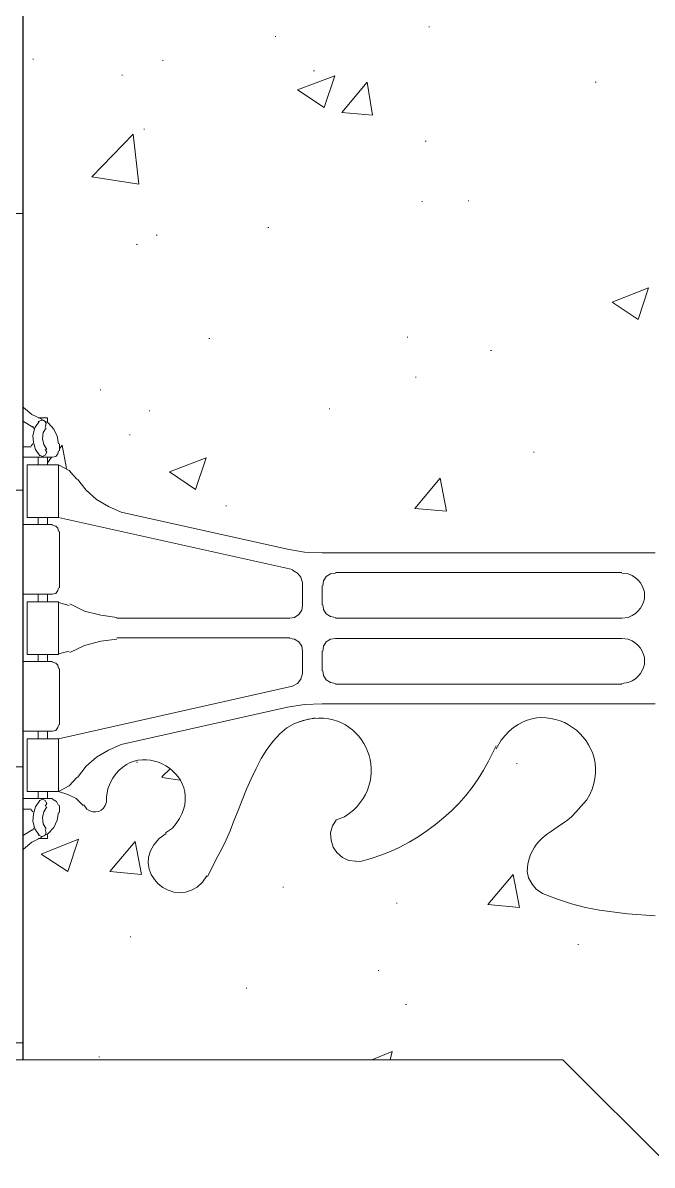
# Model space of a CAD drawing. Header units: millimetres. Extents: x 14 to 201, y 16 to 268.
# Drawn here: x 89.26 to 108.22, y 74.59 to 109.02 of the extents above; entities that cross this region are included whole.
import ezdxf

# ---------------------------------------------------------------- set-up
doc = ezdxf.new("R2010")
doc.units = ezdxf.units.MM
doc.header["$MEASUREMENT"] = 0
doc.layers.get('0').update_dxf_attribs({"linetype": 'CONTINUOUS'})

msp = doc.modelspace()

# ---------------------------------------------------------------- linework, layer by layer
at = {"color": 0, "linetype": 'Continuous', "lineweight": 25, "true_color": 0x000007}
msp.add_line((89.26, 134.472), (89.26, 77.766), dxfattribs=at)
at = {"color": 0, "linetype": 'Continuous', "lineweight": 15, "true_color": 0x656565}
for p, q in [((101.494, 108.903), (101.515, 108.903)), ((96.859, 108.606), (96.88, 108.606)), ((89.556, 107.929), (89.577, 107.929)), ((93.472, 107.887), (93.493, 107.887)), ((92.244, 107.442), (92.266, 107.442)), ((97.536, 106.998), (98.658, 107.421)), ((98.023, 107.569), (98.044, 107.569)), ((98.34, 106.468), (98.658, 107.421)), ((98.869, 106.32), (99.631, 107.23)), ((99.801, 106.236), (99.631, 107.23)), ((106.511, 107.23), (106.532, 107.23)), ((97.536, 106.998), (98.34, 106.468)), ((98.869, 106.32), (99.801, 106.236)), ((92.901, 105.812), (92.922, 105.812)), ((91.334, 104.373), (92.583, 105.664)), ((92.752, 104.161), (92.583, 105.664)), ((101.388, 105.452), (101.41, 105.452)), ((91.334, 104.373), (92.752, 104.161)), ((101.282, 103.632), (101.304, 103.632)), ((102.68, 103.653), (102.701, 103.653)), ((88.604, 103.272), (89.26, 103.272)), ((93.281, 102.616), (93.303, 102.616)), ((96.647, 102.849), (96.668, 102.849)), ((92.689, 102.341), (92.71, 102.341)), ((107.019, 100.605), (108.119, 101.029)), ((107.802, 100.076), (108.119, 101.029)), ((107.019, 100.605), (107.802, 100.076)), ((94.869, 99.504), (94.89, 99.504)), ((100.838, 99.547), (100.859, 99.547)), ((103.357, 99.145), (103.378, 99.145)), ((101.092, 98.34), (101.113, 98.34)), ((91.588, 97.959), (91.609, 97.959)), ((93.07, 97.324), (93.091, 97.324)), ((98.488, 97.388), (98.51, 97.388)), ((92.477, 96.605), (92.498, 96.605)), ((90.36, 96.181), (90.445, 96.287)), ((90.572, 95.589), (90.445, 96.287)), ((104.648, 96.076), (104.669, 96.076)), ((90.001, 95.758), (90.128, 95.927)), ((93.684, 95.483), (94.784, 95.906)), ((101.071, 94.382), (101.833, 95.292)), ((102.023, 94.298), (101.833, 95.292)), ((88.604, 94.932), (89.26, 94.932)), ((95.377, 94.467), (95.398, 94.467)), ((101.071, 94.382), (102.023, 94.298)), ((100.901, 93.049), (100.923, 93.049)), ((88.604, 86.593), (89.26, 86.593)), ((92.689, 86.741), (92.71, 86.741)), ((93.451, 86.296), (93.705, 86.55)), ((104.14, 86.699), (104.161, 86.699)), ((93.451, 86.275), (94.001, 86.191)), ((89.81, 83.968), (90.932, 84.413)), ((91.885, 83.439), (92.647, 84.349)), ((92.837, 83.354), (92.647, 84.349)), ((91.885, 83.439), (92.837, 83.354)), ((103.272, 82.444), (104.034, 83.354)), ((104.225, 82.359), (104.034, 83.354)), ((97.092, 82.973), (97.113, 82.973)), ((100.521, 82.486), (100.542, 82.486)), ((103.272, 82.444), (104.225, 82.359)), ((92.498, 81.47), (92.519, 81.47)), ((105.982, 81.238), (106.003, 81.238)), ((99.97, 80.454), (99.991, 80.454)), ((95.991, 79.925), (96.012, 79.925)), ((100.796, 79.438), (100.817, 79.438)), ((88.604, 78.274), (89.26, 78.274)), ((91.546, 77.851), (91.567, 77.851)), ((99.78, 77.766), (100.394, 78.02)), ((100.33, 77.766), (100.394, 78.02))]:
    msp.add_line(p, q, dxfattribs=at)
at = {"color": 0, "linetype": 'Continuous', "lineweight": 15, "true_color": 0x000007}
for p, q in [((89.281, 97.007), (89.556, 96.838)), ((89.598, 96.774), (89.556, 96.859)), ((89.26, 96.245), (89.514, 96.245)), ((89.514, 96.266), (89.556, 96.329)), ((90.36, 96.329), (90.36, 96.118)), ((89.26, 95.927), (90.149, 95.927)), ((89.725, 95.927), (89.725, 95.695)), ((90.001, 95.927), (90.001, 95.695)), ((89.725, 94.107), (89.725, 93.895)), ((90.001, 94.107), (90.001, 93.895)), ((97.388, 92.541), (90.339, 94.107)), ((97.24, 93.154), (92.223, 94.276)), ((89.26, 93.895), (90.149, 93.895)), ((90.36, 93.684), (90.36, 91.99)), ((98.277, 93.049), (105.135, 93.049)), ((108.31, 93.049), (98.277, 93.049)), ((98.679, 92.456), (107.315, 92.456)), ((107.506, 92.414), (107.315, 92.435)), ((97.684, 91.461), (97.684, 92.138)), ((89.26, 91.8), (90.149, 91.8)), ((89.725, 91.8), (89.725, 91.567)), ((90.001, 91.8), (90.001, 91.567)), ((90.657, 91.461), (90.339, 91.546)), ((97.303, 91.08), (92.096, 91.08)), ((98.679, 91.08), (107.315, 91.08)), ((107.315, 91.08), (107.506, 91.101)), ((97.303, 90.488), (92.096, 90.488)), ((98.679, 90.466), (107.315, 90.466)), ((107.506, 90.445), (107.315, 90.466)), ((89.725, 89.768), (89.725, 89.979)), ((90.001, 89.768), (90.001, 89.979)), ((90.339, 90.001), (90.657, 90.085)), ((97.684, 90.085), (97.684, 89.408)), ((98.277, 90.085), (98.277, 89.493)), ((98.277, 90.064), (98.277, 89.514)), ((89.26, 89.768), (90.149, 89.768)), ((90.36, 87.863), (90.36, 89.556)), ((97.388, 89.027), (90.339, 87.439)), ((98.679, 89.09), (107.315, 89.09)), ((107.315, 89.112), (107.506, 89.133)), ((98.277, 88.498), (105.135, 88.498)), ((108.31, 88.498), (98.277, 88.498)), ((97.24, 88.392), (92.223, 87.27)), ((97.854, 88.032), (97.557, 87.947)), ((97.705, 87.99), (98.065, 88.075)), ((89.26, 87.672), (90.149, 87.672)), ((89.725, 87.439), (89.725, 87.672)), ((90.001, 87.439), (90.001, 87.672)), ((103.293, 86.762), (103.526, 87.228)), ((103.674, 87.397), (103.526, 87.143)), ((89.725, 85.64), (89.725, 85.852)), ((90.001, 85.64), (90.001, 85.852)), ((91.821, 85.937), (91.779, 85.683)), ((89.26, 85.64), (90.149, 85.64)), ((90.36, 85.217), (90.36, 85.429)), ((91.101, 85.45), (91.186, 85.323)), ((91.779, 85.535), (91.779, 85.683)), ((106.066, 85.386), (106.257, 85.598)), ((89.26, 85.323), (89.514, 85.323)), ((89.556, 85.238), (89.514, 85.302)), ((98.679, 84.984), (98.954, 85.09)), ((89.556, 84.709), (89.281, 84.54)), ((89.556, 84.688), (89.598, 84.772)), ((93.557, 84.603), (93.768, 84.751)), ((93.578, 84.582), (93.366, 84.434)), ((94.827, 83.291), (95.144, 83.926)), ((99.293, 83.735), (99.462, 83.756)), ((94.678, 83.122), (94.805, 83.312)), ((76.962, 77.766), (105.537, 77.766)), ((108.712, 74.591), (105.537, 77.766))]:
    msp.add_line(p, q, dxfattribs=at)
for points in [[(89.281, 97.43), (89.535, 97.218), (89.831, 97.07)], [(89.725, 97.113), (90.001, 97.113), (90.001, 96.986)], [(89.747, 97.007), (89.62, 96.816), (89.556, 96.584), (89.577, 96.372), (89.641, 96.16), (89.768, 95.97)], [(89.937, 96.838), (89.958, 96.943), (89.916, 97.028), (89.831, 97.049), (89.725, 97.007)], [(90.339, 96.329), (90.297, 96.562), (90.191, 96.774), (90.022, 96.964), (89.81, 97.07)], [(89.958, 96.816), (89.874, 96.668), (89.852, 96.478), (89.895, 96.308), (89.979, 96.16)], [(89.768, 95.991), (89.852, 95.949), (89.937, 95.991), (89.979, 96.076), (89.937, 96.16)], [(90.149, 95.927), (90.255, 95.949), (90.318, 96.033), (90.339, 96.118)], [(90.89, 95.271), (90.657, 95.525), (90.339, 95.695)], [(90.911, 95.271), (91.165, 94.932), (91.482, 94.657), (91.842, 94.446), (92.223, 94.276)], [(90.339, 93.684), (90.318, 93.789), (90.255, 93.853), (90.149, 93.874)], [(97.24, 93.154), (97.748, 93.07), (98.277, 93.049)], [(97.684, 92.138), (97.642, 92.308), (97.536, 92.435), (97.388, 92.519)], [(98.679, 92.435), (98.531, 92.414), (98.404, 92.329), (98.319, 92.202), (98.298, 92.054)], [(90.149, 91.8), (90.255, 91.821), (90.318, 91.906), (90.339, 91.99)], [(98.277, 92.033), (98.277, 91.482), (98.277, 92.054)], [(90.339, 90.784), (90.339, 91.567), (89.387, 91.567), (89.387, 90.784)], [(90.678, 91.504), (91.122, 91.292), (91.609, 91.165), (92.096, 91.101)], [(97.303, 91.08), (97.451, 91.101), (97.578, 91.186), (97.663, 91.313), (97.684, 91.461)], [(98.298, 91.482), (98.319, 91.334), (98.404, 91.207), (98.531, 91.122), (98.679, 91.101)], [(90.339, 90.784), (90.339, 89.979), (89.387, 89.979), (89.387, 90.784)], [(92.096, 90.445), (91.609, 90.382), (91.122, 90.255), (90.678, 90.043)], [(97.684, 90.085), (97.663, 90.234), (97.578, 90.36), (97.451, 90.445), (97.303, 90.466)], [(98.679, 90.466), (98.531, 90.445), (98.404, 90.36), (98.319, 90.234), (98.298, 90.085)], [(90.339, 89.556), (90.318, 89.662), (90.255, 89.725), (90.149, 89.747)], [(97.388, 89.027), (97.536, 89.112), (97.642, 89.239), (97.684, 89.408)], [(98.298, 89.493), (98.319, 89.344), (98.404, 89.217), (98.531, 89.133), (98.679, 89.112)], [(98.277, 88.498), (97.748, 88.477), (97.24, 88.392)], [(90.149, 87.672), (90.255, 87.694), (90.318, 87.778), (90.339, 87.863)], [(92.223, 87.27), (91.842, 87.101), (91.482, 86.889), (91.165, 86.614), (90.911, 86.275)], [(90.339, 85.852), (90.657, 86.021), (90.89, 86.275)], [(91.08, 85.429), (90.868, 85.64), (90.614, 85.767), (90.339, 85.852)], [(89.768, 85.577), (89.641, 85.386), (89.577, 85.175), (89.556, 84.963), (89.62, 84.73), (89.747, 84.54)], [(89.937, 85.408), (89.979, 85.492), (89.937, 85.577), (89.852, 85.619), (89.768, 85.577)], [(89.979, 85.386), (89.895, 85.238), (89.852, 85.069), (89.874, 84.878), (89.958, 84.73)], [(90.339, 85.429), (90.276, 85.556), (90.149, 85.619)], [(106.066, 85.386), (105.939, 85.238), (105.791, 85.09)], [(89.81, 84.476), (90.022, 84.582), (90.191, 84.772), (90.297, 84.984), (90.339, 85.217)], [(89.725, 84.54), (89.831, 84.497), (89.916, 84.519), (89.958, 84.603), (89.937, 84.709)], [(98.7, 84.984), (98.594, 84.815), (98.531, 84.603), (98.552, 84.391), (98.616, 84.18), (98.721, 84.01), (98.891, 83.862), (99.081, 83.778), (99.293, 83.756)], [(89.831, 84.476), (89.535, 84.328), (89.281, 84.116)], [(89.725, 84.434), (90.001, 84.434), (90.001, 84.561)], [(104.479, 83.672), (104.457, 83.439), (104.5, 83.249), (104.606, 83.058), (104.733, 82.91), (104.923, 82.783), (105.346, 82.614), (105.791, 82.465), (106.214, 82.359), (106.638, 82.275), (107.484, 82.169), (108.31, 82.106)]]:
    msp.add_lwpolyline(points, dxfattribs=at)
at = {"color": 0, "linetype": 'Continuous', "lineweight": 15, "true_color": 0x656565}
for points in [[(93.684, 95.483), (94.467, 94.954), (94.784, 95.906)], [(89.81, 83.968), (90.614, 83.439), (90.932, 84.413)]]:
    msp.add_lwpolyline(points, dxfattribs=at)
at = {"color": 0, "linetype": 'Continuous', "lineweight": 15, "true_color": 0x000007}
for points in [[(89.387, 94.107), (90.339, 94.107), (90.339, 95.695), (89.387, 95.695)], [(89.387, 87.439), (90.339, 87.439), (90.339, 85.852), (89.387, 85.852)]]:
    msp.add_lwpolyline(points, close=True, dxfattribs=at)
for points in [[(107.506, 91.101), (108.16, 91.35), (108.16, 92.165), (107.506, 92.414)], [(107.506, 89.133), (108.16, 89.381), (108.16, 90.197), (107.506, 90.445)], [(106.257, 85.598), (107.317, 87.358), (104.91, 89.068), (103.674, 87.397)], [(98.954, 85.09), (100.522, 86.086), (99.607, 88.379), (97.854, 88.032)], [(93.768, 84.751), (95.131, 86.262), (92.533, 87.843), (91.821, 85.937)], [(95.144, 83.926), (95.802, 84.989), (96.29, 87.677), (97.705, 87.99)], [(99.462, 83.756), (101.038, 84.131), (102.557, 85.306), (103.293, 86.762)], [(91.186, 85.323), (91.436, 85.159), (91.701, 85.229), (91.779, 85.535)], [(105.791, 85.09), (105.194, 84.592), (104.66, 84.504), (104.479, 83.672)], [(93.366, 84.434), (92.383, 83.466), (93.847, 82.202), (94.678, 83.122)]]:
    msp.add_open_spline(points, degree=3, dxfattribs=at)

doc.saveas('drawing.dxf')
